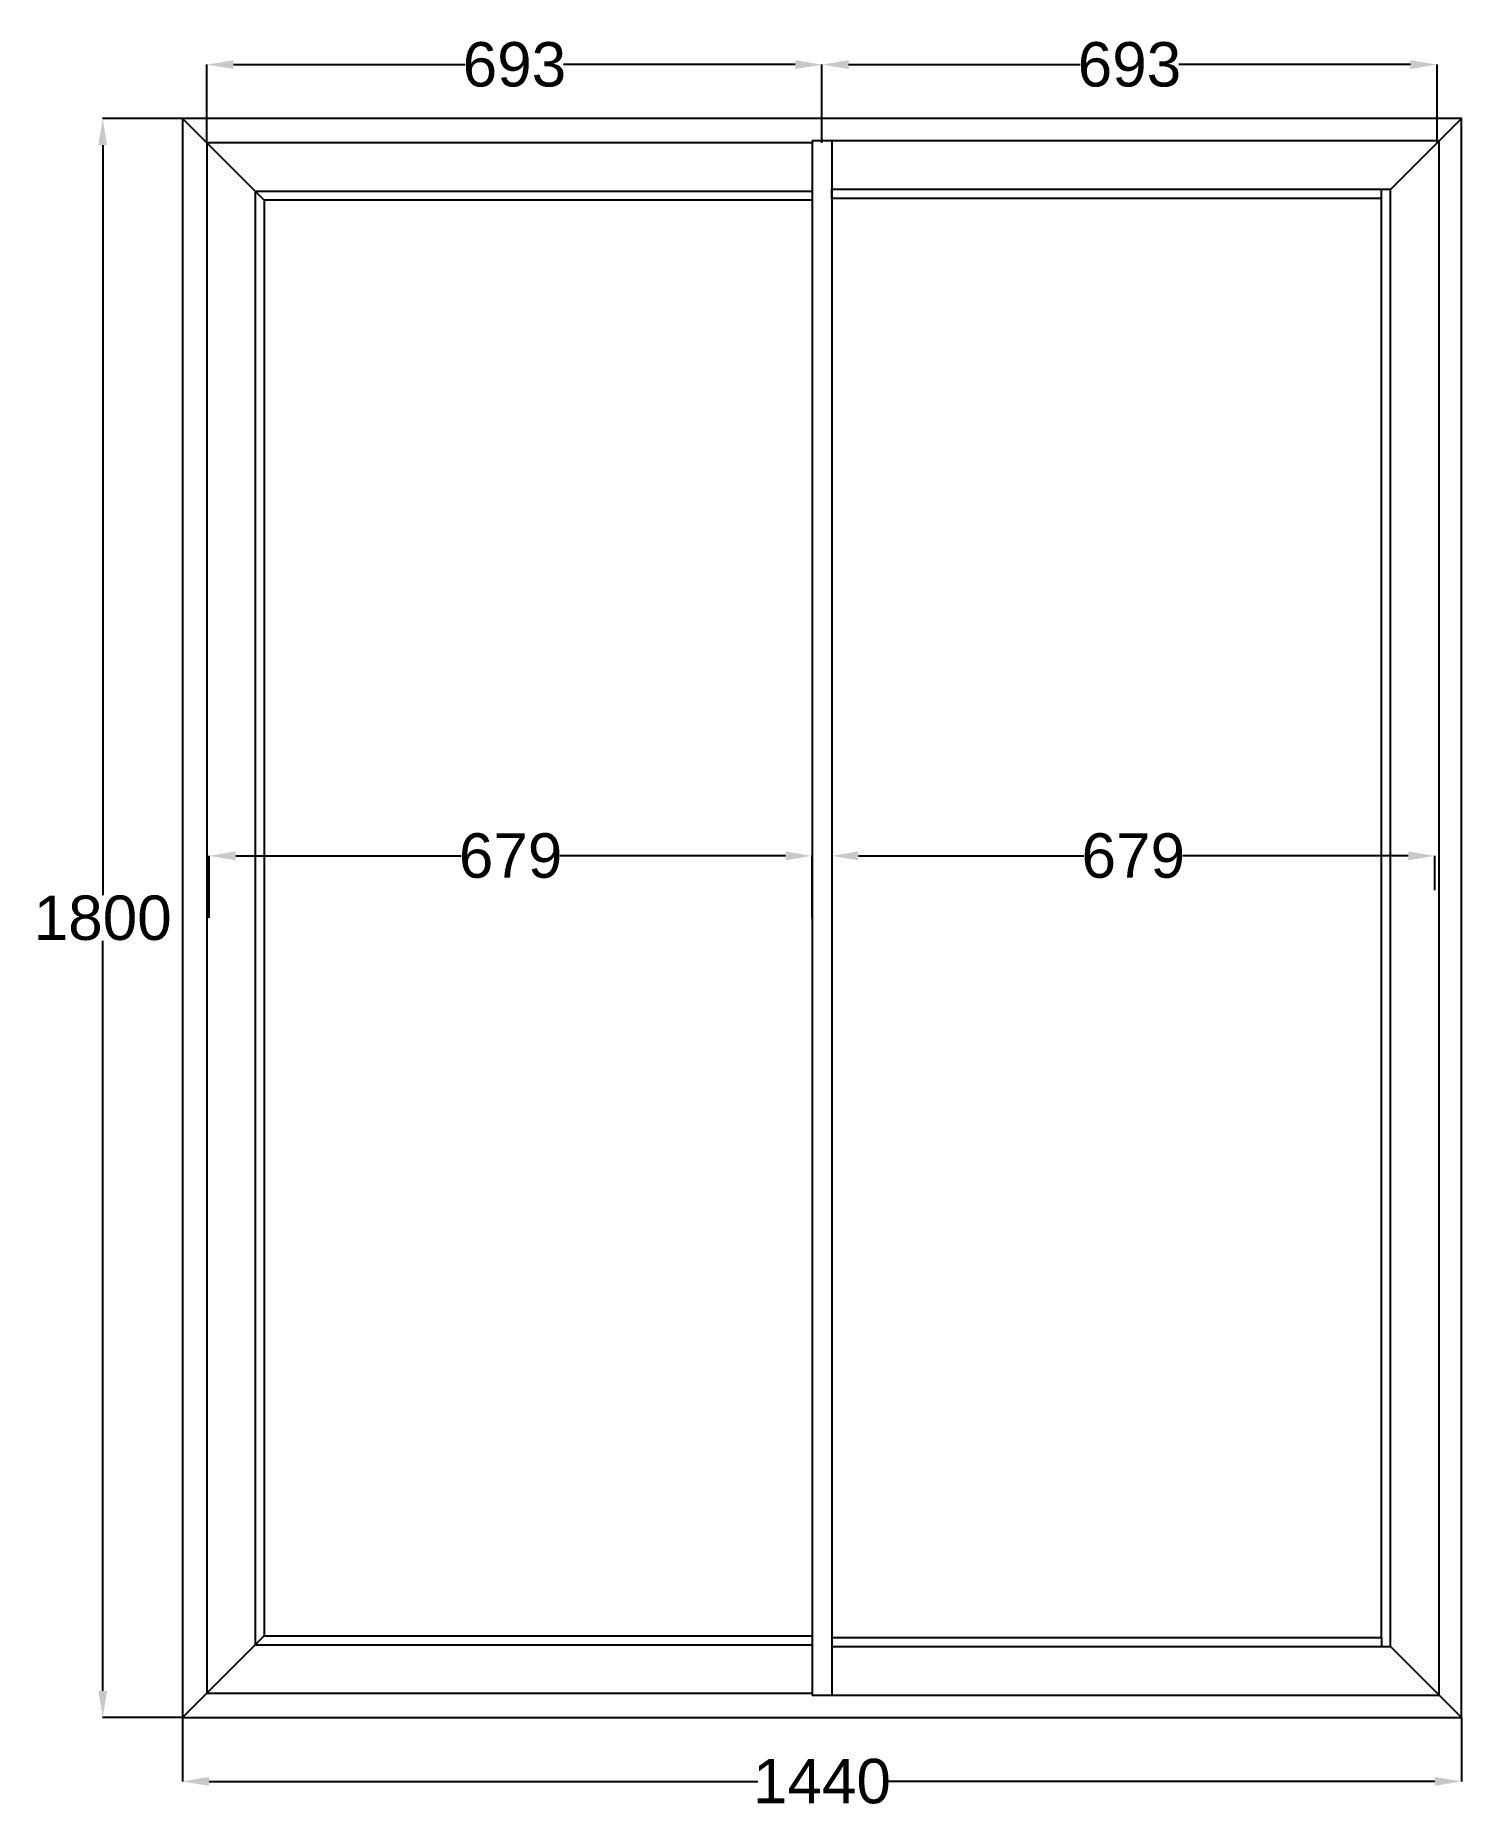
# Model space of a CAD drawing. Header units: inches. Extents: x -165 to 1440, y -105 to 1893.
import ezdxf

# ---------------------------------------------------------------- set-up
doc = ezdxf.new("R2010")
doc.units = ezdxf.units.IN
doc.header["$MEASUREMENT"] = 0
doc.styles.get("Standard").update_dxf_attribs({"font": 'arial.ttf'})
doc.dimstyles.get("Standard").update_dxf_attribs({"dimtxt": 50, "dimasz": 30, "dimexe": 0.18, "dimexo": 0.0625, "dimgap": 0.09, "dimtad": 0, "dimtih": 1, "dimtoh": 1, "dimdec": 0, "dimzin": 0, "dimdsep": 46, "dimtxsty": 'Standard', "dimcen": 0.09, "dimadec": 0, "dimazin": 0, "dimtfac": 1, "dimtdec": 0, "dimtofl": 0, "dimtmove": 0, "dimatfit": 3, "dimfxl": 1, "dimtolj": 1, "dimtzin": 0, "dimarcsym": 0})

# ---------------------------------------------------------------- blocks, each defined once
blk = doc.blocks.new('*D1')
at = {"color": 0, "lineweight": -2, "transparency": 16777216}
for p, q in [((30, 900.1), (30, 970.2)), ((60, 970), (314, 970)), ((679, 970), (425, 970)), ((709, 900.1), (709, 970.2))]:
    blk.add_line(p, q, dxfattribs=at)
at = {"color": 0, "transparency": 16777216}
for points in [[(60, 975), (60, 965), (30, 970)], [(679, 975), (679, 965), (709, 970)]]:
    blk.add_solid(points, dxfattribs=at)
at = {"color": 0, "transparency": 16777216, "insert": (369.5, 970), "char_height": 50, "attachment_point": 5}
blk.add_mtext('\\A1;679', dxfattribs=at)
blk = doc.blocks.new('*D2')
at = {"color": 0, "lineweight": -2, "transparency": 16777216}
for p, q in [((731, 970.1), (731, 969.9)), ((761, 970), (1015, 970)), ((1380, 970), (1126, 970)), ((1410, 931.3), (1410, 970.2))]:
    blk.add_line(p, q, dxfattribs=at)
at = {"color": 0, "transparency": 16777216}
for points in [[(761, 975), (761, 965), (731, 970)], [(1380, 975), (1380, 965), (1410, 970)]]:
    blk.add_solid(points, dxfattribs=at)
at = {"color": 0, "transparency": 16777216, "insert": (1070.5, 970), "char_height": 50, "attachment_point": 5}
blk.add_mtext('\\A1;679', dxfattribs=at)
blk = doc.blocks.new('*D4')
at = {"color": 0, "lineweight": -2, "transparency": 16777216}
for p, q in [((-0.1, 1800), (-89.8, 1800)), ((-89.7, 1770), (-89.7, 925.6)), ((-89.7, 30), (-89.7, 874.4)), ((-0.1, 0), (-89.8, 0))]:
    blk.add_line(p, q, dxfattribs=at)
at = {"color": 0, "transparency": 16777216}
for points in [[(-94.7, 1770), (-84.7, 1770), (-89.7, 1800)], [(-94.7, 30), (-84.7, 30), (-89.7, 0)]]:
    blk.add_solid(points, dxfattribs=at)
at = {"color": 0, "transparency": 16777216, "insert": (-89.7, 900), "char_height": 50, "attachment_point": 5}
blk.add_mtext('\\A1;1800', dxfattribs=at)
blk = doc.blocks.new('*D5')
at = {"color": 0, "lineweight": -2, "transparency": 16777216}
for p, q in [((0, -0.1), (0, -72)), ((1440, -0.1), (1440, -72)), ((30, -71.9), (647.7, -71.9)), ((1410, -71.9), (792.3, -71.9))]:
    blk.add_line(p, q, dxfattribs=at)
at = {"color": 0, "transparency": 16777216}
for points in [[(30, -66.9), (30, -76.9), (0, -71.9)], [(1410, -66.9), (1410, -76.9), (1440, -71.9)]]:
    blk.add_solid(points, dxfattribs=at)
at = {"color": 0, "transparency": 16777216, "insert": (720, -71.9), "char_height": 50, "attachment_point": 5}
blk.add_mtext('\\A1;1440', dxfattribs=at)
blk = doc.blocks.new('*D6')
at = {"color": 0, "lineweight": -2, "transparency": 16777216}
for p, q in [((27.5, 1772.6), (27.5, 1860.9)), ((57.5, 1860.7), (318.3, 1860.7)), ((690, 1860.7), (429.2, 1860.7)), ((720, 1772.6), (720, 1860.9))]:
    blk.add_line(p, q, dxfattribs=at)
at = {"color": 0, "transparency": 16777216}
for points in [[(57.5, 1865.7), (57.5, 1855.7), (27.5, 1860.7)], [(690, 1865.7), (690, 1855.7), (720, 1860.7)]]:
    blk.add_solid(points, dxfattribs=at)
at = {"color": 0, "transparency": 16777216, "insert": (373.8, 1860.7), "char_height": 50, "attachment_point": 5}
blk.add_mtext('\\A1;693', dxfattribs=at)
blk = doc.blocks.new('*D7')
at = {"color": 0, "lineweight": -2, "transparency": 16777216}
for p, q in [((720, 1772.6), (720, 1860.9)), ((750, 1860.7), (1010.8, 1860.7)), ((1382.5, 1860.7), (1121.7, 1860.7)), ((1412.5, 1772.6), (1412.5, 1860.9))]:
    blk.add_line(p, q, dxfattribs=at)
at = {"color": 0, "transparency": 16777216}
for points in [[(750, 1865.7), (750, 1855.7), (720, 1860.7)], [(1382.5, 1865.7), (1382.5, 1855.7), (1412.5, 1860.7)]]:
    blk.add_solid(points, dxfattribs=at)
at = {"color": 0, "transparency": 16777216, "insert": (1066.2, 1860.7), "char_height": 50, "attachment_point": 5}
blk.add_mtext('\\A1;693', dxfattribs=at)

msp = doc.modelspace()

# ---------------------------------------------------------------- linework, layer by layer
for p, q in [((92, 1708), (0, 1800)), ((1410, 1770), (1440, 1800)), ((709, 1775), (709, 25)), ((731, 1775), (731, 25)), ((1410, 1770), (1360, 1720)), ((731, 1710), (731, 1720)), ((1350, 1710), (1350, 1720)), ((92, 92), (0, 0)), ((731, 90), (731, 80)), ((1350, 90), (1350, 80)), ((1360, 80), (1440, 0))]:
    msp.add_line(p, q)
msp.add_lwpolyline([(0, 0), (1440, 0), (1440, 1800), (0, 1800)], close=True)
for points in [[(709, 1772.5), (27.5, 1772.5), (27.5, 27.5)], [(709, 25), (1415, 25), (1415, 1775), (709, 1775)], [(731, 80), (1360, 80), (1360, 1720), (731, 1720)], [(709, 1718), (82, 1718), (82, 82), (709, 82)], [(709, 1708), (92, 1708), (92, 92), (709, 92)], [(731, 90), (1350, 90), (1350, 1710), (731, 1710)], [(27.5, 27.5), (709, 27.5)]]:
    msp.add_lwpolyline(points)

# ---------------------------------------------------------------- dimensions: what is measured, and where the dimension line sits
for base, p1, p2, picture, middle in [((27.5, 1860.6722003), (720, 1772.5), (27.5, 1772.5), '*D6', (373.75, 1860.6722003)), ((30, 970), (709, 900), (30, 900), '*D1', (369.5, 970)), ((1410, 970), (731, 970.2), (1410, 931.3), '*D2', (1070.5, 970)), ((1440, -71.9), (0, 0), (1440, 0), '*D5', (720, -71.9))]:
    dim = msp.add_linear_dim(base=base, p1=p1, p2=p2, dimstyle='Standard')
    dim.commit()
    dim.dimension.update_dxf_attribs({"geometry": picture, "text_midpoint": middle})
dim = msp.add_linear_dim(base=(1412.5, 1860.6722003), p1=(720, 1772.5), p2=(1412.5, 1772.5), angle=180, dimstyle='Standard')
dim.commit()
dim.dimension.update_dxf_attribs({"geometry": '*D7', "text_midpoint": (1066.25, 1860.6722003)})
dim = msp.add_linear_dim(base=(-89.7, 0), p1=(0, 1800), p2=(0, 0), angle=90, dimstyle='Standard')
dim.commit()
dim.dimension.update_dxf_attribs({"geometry": '*D4', "text_midpoint": (-89.7, 900), "dimtype": 160})

doc.saveas('drawing.dxf')
